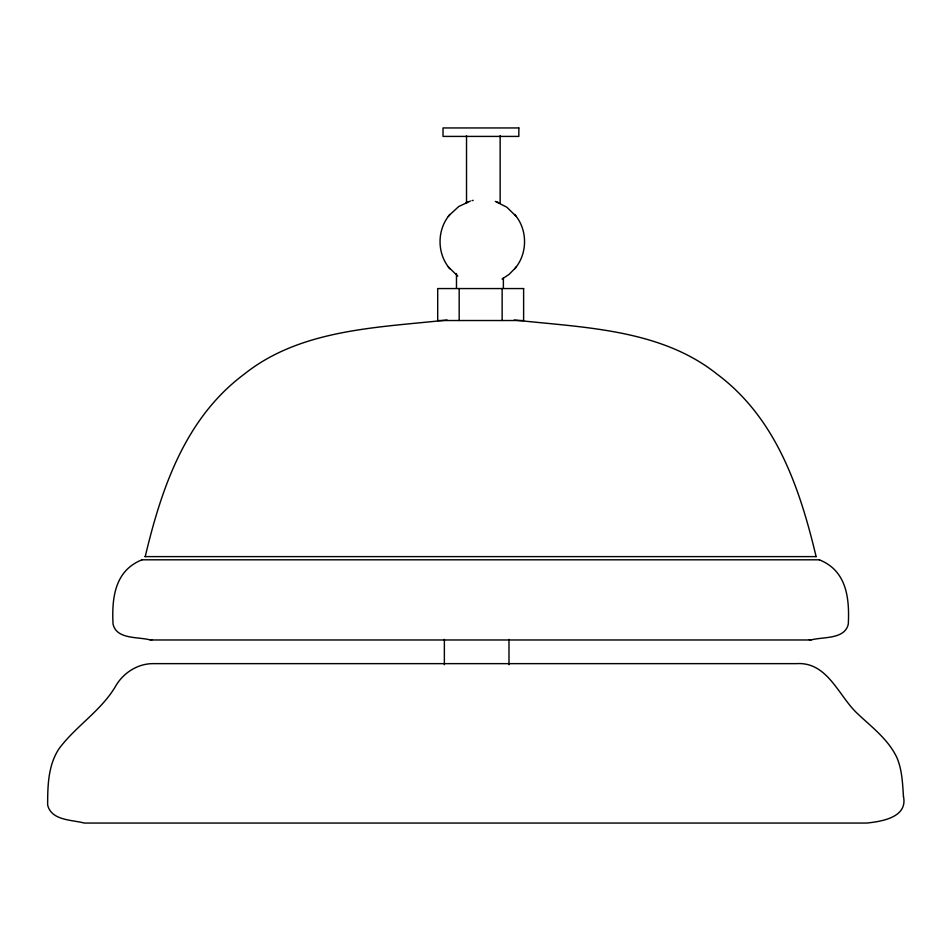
<?xml version="1.0" encoding="UTF-8"?>
<svg xmlns="http://www.w3.org/2000/svg" width="951" height="951" viewBox="0 0 951 951"><rect width="100%" height="100%" fill="white"/><g stroke="black" fill="none" stroke-linecap="round" stroke-linejoin="round"><path stroke-width="1.43" d="M145.218 556.608C161.611 487.744 185.386 417.858 244.514 373.945C301.051 328.868 378.486 327.596 447.113 320.023M448.991 215.592C437.068 230.273 437.068 253.025 448.991 267.718M515.597 267.718C527.52 253.025 527.52 230.273 515.597 215.592M449.157 215.378L458.727 206.522L470.4 201.053M502.057 279.059L508.999 274.459L515.43 267.92M448.29 216.471L449.882 214.462M514.705 268.848L516.298 266.839M142.02 559.806C114.607 570.659 111.754 598.262 113.026 624.011C116.402 639.738 138.525 636.599 150.353 639.975L810.977 639.975C822.805 636.599 844.928 639.738 848.304 624.011C849.576 598.262 846.723 570.659 819.298 559.806M466.121 202.587L467.69 201.945M472.053 200.602L473.17 200.352M150.353 639.975L152.16 639.619M144.992 556.608L816.338 556.608M141.794 559.806L819.536 559.806M514.218 320.023C582.844 327.596 660.267 328.868 716.804 373.945C775.933 417.858 799.72 487.744 816.113 556.608M809.17 639.619L810.977 639.975M495.293 201.398L506.812 207.175L516.298 216.471M496.897 201.945L498.467 202.587M457.776 276.123L448.29 266.839M514.705 214.462L515.43 215.378M449.157 267.92L449.882 268.848M508.987 639.369L508.987 664.701M503.376 277.93L503.376 288.165M502.14 288.557L502.14 320.523M500.143 135.696L500.143 203.383M466.525 135.696L466.525 203.383M459.178 288.557L459.178 320.523M456.48 273.543L456.48 288.165M444.367 639.369L444.367 664.701M903.45 796.403C908.015 817.527 881.494 821.486 866.777 823.055L84.247 823.055C72.074 819.714 51.378 820.761 47.657 805.033C47.645 785.978 48.085 765.472 58.855 748.972C75.949 725.768 101.995 710.397 116.355 684.886C124.593 671.786 138.977 663.073 154.633 663.643L796.367 663.643C826.942 661.551 838.116 694.634 856.197 712.382C870.807 726.421 888.175 738.963 896.971 757.781C902.119 770.013 902.57 783.362 903.45 796.403M518.842 127.945L443.023 127.945L443.023 136.409L518.842 136.409L518.842 127.945M523.621 288.557L437.698 288.557L437.698 320.523L523.621 320.523L523.621 288.557"/></g></svg>
